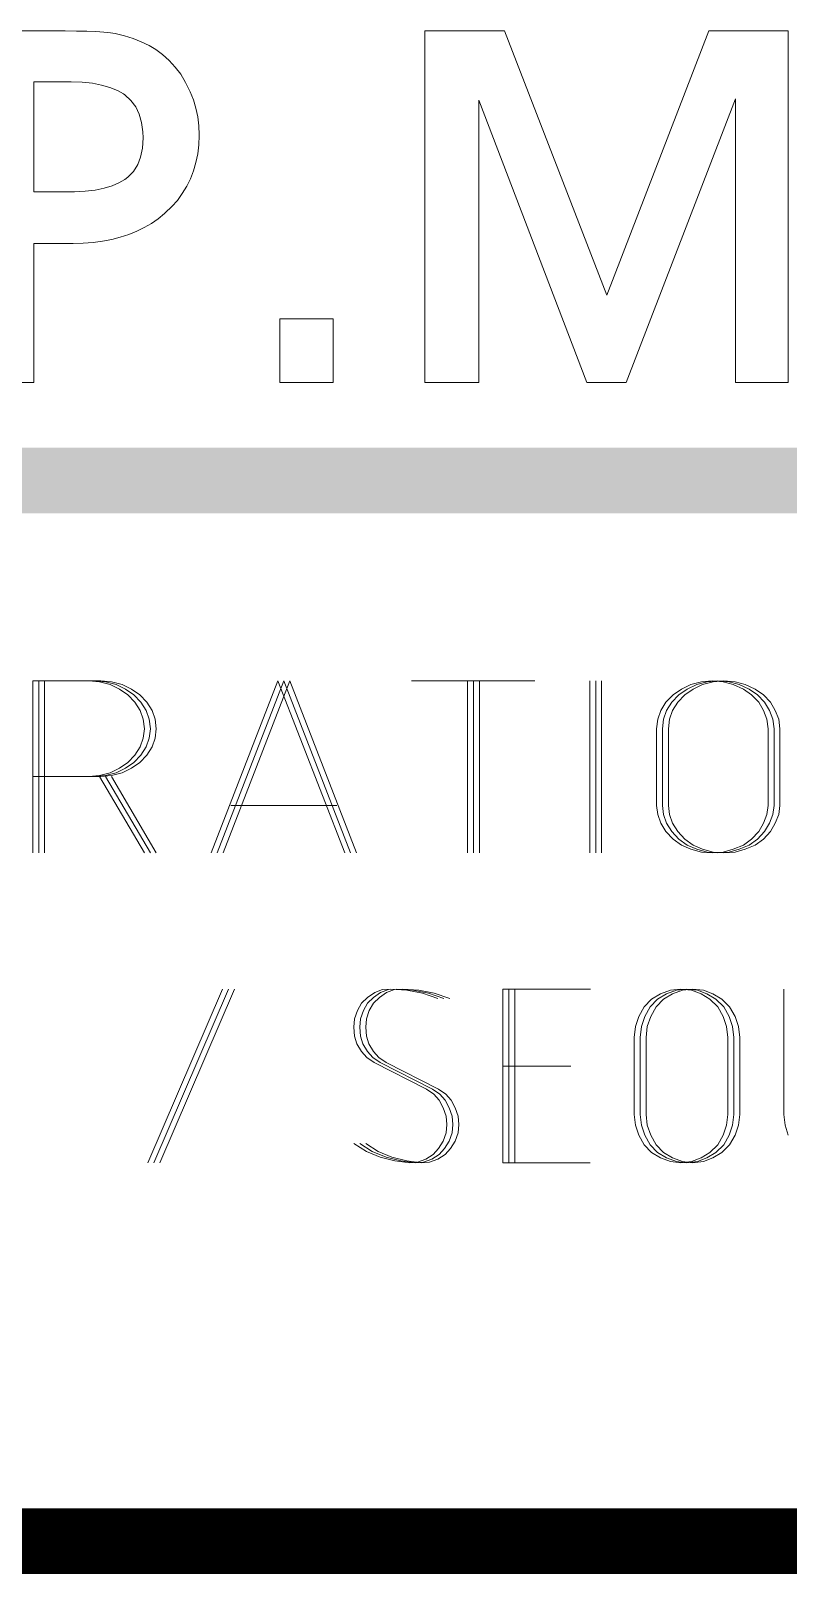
# Model space of a CAD drawing. Header units: millimetres. Extents: x 83956 to 461956, y 36707 to 125807.
# Drawn here: x 142700 to 143566, y 45388 to 47150 of the extents above; entities that cross this region are included whole.
import ezdxf

# ---------------------------------------------------------------- set-up
doc = ezdxf.new("R2010")
doc.units = ezdxf.units.MM
doc.header["$LTSCALE"] = 100
doc.header["$MEASUREMENT"] = 0
doc.layers.add('FORM', color=8, linetype='CONTINUOUS')

# ---------------------------------------------------------------- blocks, each defined once
blk = doc.blocks.new('PMC-mark')
at = {"layer": 'FORM', "lineweight": 0}
for p, q in [((5895.5, 2299.7), (5765.5, 2299.7)), ((5898, 2299.7), (5895.5, 2299.7)), ((5915.5, 2299.2), (5898, 2299.7)), ((5931, 2299.2), (5915.5, 2299.2)), ((5944.5, 2298.7), (5931, 2299.2)), ((5957, 2297.7), (5944.5, 2298.7)), ((5967, 2296.7), (5957, 2297.7)), ((5974, 2295.7), (5967, 2296.7)), ((5988.5, 2292.2), (5974, 2295.7)), ((6001.5, 2288.2), (5988.5, 2292.2)), ((6014, 2283.2), (6001.5, 2288.2)), ((6026, 2277.7), (6014, 2283.2)), ((6567.5, 2299.7), (6446, 2299.7)), ((6446, 2299.7), (6446, 1764.2)), ((6723.5, 1897.2), (6567.5, 2299.7)), ((6879, 2299.7), (6723.5, 1897.2)), ((6999.5, 2299.7), (6879, 2299.7)), ((6999.5, 1764.2), (6999.5, 2299.7)), ((6036, 2271.2), (6026, 2277.7)), ((6046.5, 2263.7), (6036, 2271.2)), ((6056.5, 2254.7), (6046.5, 2263.7)), ((6065.5, 2244.7), (6056.5, 2254.7)), ((6074, 2233.7), (6065.5, 2244.7)), ((6081.5, 2221.2), (6074, 2233.7)), ((5850, 2054.7), (5850, 2222.2)), ((5850, 2222.2), (5907, 2222.2)), ((5907, 2222.2), (5924, 2221.7)), ((5924, 2221.7), (5939.5, 2220.2)), ((5939.5, 2220.2), (5953.5, 2217.2)), ((5953.5, 2217.2), (5966, 2213.7)), ((5966, 2213.7), (5977.5, 2209.2)), ((5977.5, 2209.2), (5987, 2203.7)), ((6082.5, 2219.2), (6081.5, 2221.2)), ((6088.5, 2207.2), (6082.5, 2219.2)), ((5987, 2203.7), (5989, 2202.2)), ((5989, 2202.2), (5998, 2193.7)), ((5998, 2193.7), (6005.5, 2184.2)), ((6093.5, 2194.7), (6088.5, 2207.2)), ((6097, 2182.2), (6093.5, 2194.7)), ((6528.5, 1764.2), (6528.5, 2194.2)), ((6528.5, 2194.2), (6693, 1764.2)), ((6753, 1764.2), (6919.5, 2196.2)), ((6919.5, 2196.2), (6919.5, 1764.2)), ((6005.5, 2184.2), (6011, 2173.2)), ((6011, 2173.2), (6014.5, 2160.2)), ((6100, 2168.7), (6097, 2182.2)), ((6101.5, 2155.2), (6100, 2168.7)), ((6014.5, 2160.2), (6016.5, 2146.2)), ((6016.5, 2146.2), (6017, 2136.7)), ((6102, 2141.7), (6101.5, 2155.2)), ((6101.5, 2126.2), (6102, 2140.7)), ((6102, 2140.7), (6102, 2141.7)), ((6016, 2121.2), (6013, 2107.7)), ((6017, 2136.7), (6016, 2121.2)), ((6100, 2112.7), (6101.5, 2126.2)), ((6008.5, 2096.2), (6002, 2085.7)), ((6013, 2107.7), (6008.5, 2096.2)), ((6093.5, 2086.7), (6097, 2099.2)), ((6097, 2099.2), (6100, 2112.7)), ((5980, 2068.2), (5969.5, 2063.7)), ((5989, 2073.7), (5980, 2068.2)), ((5993.5, 2077.2), (5989, 2073.7)), ((6002, 2085.7), (5993.5, 2077.2)), ((6083.5, 2063.2), (6089, 2074.7)), ((6089, 2074.7), (6093.5, 2086.7)), ((5905, 2054.7), (5850, 2054.7)), ((5912, 2054.7), (5905, 2054.7)), ((5928.5, 2055.7), (5912, 2054.7)), ((5943.5, 2057.2), (5928.5, 2055.7)), ((5957.5, 2060.2), (5943.5, 2057.2)), ((5969.5, 2063.7), (5957.5, 2060.2)), ((6069, 2041.7), (6076.5, 2052.2)), ((6076.5, 2052.2), (6083.5, 2063.2)), ((6039.5, 2013.7), (6049.5, 2021.7)), ((6049.5, 2021.7), (6050.5, 2022.7)), ((6050.5, 2022.7), (6060.5, 2032.2)), ((6060.5, 2032.2), (6069, 2041.7)), ((6007, 1994.7), (6018.5, 2000.2)), ((6018.5, 2000.2), (6029.5, 2006.7)), ((6029.5, 2006.7), (6039.5, 2013.7)), ((5850, 1764.2), (5850, 1976.2)), ((5850, 1976.2), (5910, 1976.2)), ((5910, 1976.2), (5925.5, 1976.7)), ((5925.5, 1976.7), (5940.5, 1977.7)), ((5940.5, 1977.7), (5955, 1979.7)), ((5955, 1979.7), (5969, 1982.2)), ((5969, 1982.2), (5982, 1985.7)), ((5982, 1985.7), (5995, 1989.7)), ((5995, 1989.7), (6007, 1994.7)), ((6306.5, 1861.2), (6225, 1861.2)), ((6225, 1861.2), (6225, 1764.2)), ((6306.5, 1764.2), (6306.5, 1861.2)), ((5765.5, 1764.2), (5850, 1764.2)), ((6225, 1764.2), (6306.5, 1764.2)), ((6446, 1764.2), (6528.5, 1764.2)), ((6693, 1764.2), (6753, 1764.2)), ((6919.5, 1764.2), (6999.5, 1764.2)), ((5934.2, 1310.2), (5848.7, 1310.2)), ((5848.7, 1310.2), (5848.7, 1048.3)), ((5943.2, 1310.2), (5857.7, 1310.2)), ((5857.7, 1310.2), (5857.7, 1048.3)), ((5952.2, 1310.2), (5866.7, 1310.2)), ((5866.7, 1310.2), (5866.7, 1048.3)), ((5934.2, 1310.2), (5950.4, 1308.4)), ((5943.2, 1310.2), (5959.4, 1308.4)), ((5950.4, 1308.4), (5966.6, 1304.8)), ((5952.2, 1310.2), (5968.4, 1308.4)), ((5959.4, 1308.4), (5975.6, 1304.8)), ((5966.6, 1304.8), (5981, 1297.6)), ((5968.4, 1308.4), (5984.6, 1304.8)), ((5975.6, 1304.8), (5990, 1297.6)), ((5981, 1297.6), (5993.6, 1288.6)), ((5984.6, 1304.8), (5999, 1297.6)), ((5990, 1297.6), (6002.6, 1288.6)), ((5999, 1297.6), (6011.6, 1288.6)), ((6222.2, 1310.2), (6120.5, 1048.3)), ((6231.2, 1310.2), (6129.5, 1048.3)), ((6240.2, 1310.2), (6138.5, 1048.3)), ((6323.9, 1048.3), (6222.2, 1310.2)), ((6332.9, 1048.3), (6231.2, 1310.2)), ((6341.9, 1048.3), (6240.2, 1310.2)), ((6595.7, 1310.2), (6425.6, 1310.2)), ((6604.7, 1310.2), (6434.6, 1310.2)), ((6613.7, 1310.2), (6443.6, 1310.2)), ((6511.1, 1310.2), (6511.1, 1048.3)), ((6520.1, 1310.2), (6520.1, 1048.3)), ((6529.1, 1310.2), (6529.1, 1048.3)), ((6697.4, 1310.2), (6697.4, 1048.3)), ((6706.4, 1310.2), (6706.4, 1048.3)), ((6715.4, 1310.2), (6715.4, 1048.3)), ((6824.3, 1288.6), (6836.9, 1297.6)), ((6833.3, 1288.6), (6845.9, 1297.6)), ((6836.9, 1297.6), (6851.3, 1304.8)), ((6842.3, 1288.6), (6854.9, 1297.6)), ((6845.9, 1297.6), (6860.3, 1304.8)), ((6851.3, 1304.8), (6867.5, 1308.4)), ((6854.9, 1297.6), (6869.3, 1304.8)), ((6860.3, 1304.8), (6876.5, 1308.4)), ((6867.5, 1308.4), (6883.7, 1310.2)), ((6869.3, 1304.8), (6885.5, 1308.4)), ((6876.5, 1308.4), (6892.7, 1310.2)), ((6883.7, 1310.2), (6900.8, 1308.4)), ((6885.5, 1308.4), (6901.7, 1310.2)), ((6892.7, 1310.2), (6909.8, 1308.4)), ((6900.8, 1308.4), (6916.1, 1304.8)), ((6901.7, 1310.2), (6918.8, 1308.4)), ((6909.8, 1308.4), (6925.1, 1304.8)), ((6916.1, 1304.8), (6931.4, 1297.6)), ((6918.8, 1308.4), (6934.1, 1304.8)), ((6925.1, 1304.8), (6940.4, 1297.6)), ((6931.4, 1297.6), (6944, 1288.6)), ((6934.1, 1304.8), (6949.4, 1297.6)), ((6940.4, 1297.6), (6953, 1288.6)), ((6949.4, 1297.6), (6962, 1288.6)), ((5993.6, 1288.6), (6004.4, 1277.8)), ((6002.6, 1288.6), (6013.4, 1277.8)), ((6004.4, 1277.8), (6012.5, 1265.2)), ((6011.6, 1288.6), (6022.4, 1277.8)), ((6013.4, 1277.8), (6021.5, 1265.2)), ((6022.4, 1277.8), (6030.5, 1265.2)), ((6805.4, 1265.2), (6813.5, 1277.8)), ((6813.5, 1277.8), (6824.3, 1288.6)), ((6814.4, 1265.2), (6822.5, 1277.8)), ((6822.5, 1277.8), (6833.3, 1288.6)), ((6823.4, 1265.2), (6831.5, 1277.8)), ((6831.5, 1277.8), (6842.3, 1288.6)), ((6944, 1288.6), (6954.8, 1277.8)), ((6953, 1288.6), (6963.8, 1277.8)), ((6954.8, 1277.8), (6962, 1265.2)), ((6962, 1288.6), (6972.8, 1277.8)), ((6963.8, 1277.8), (6971, 1265.2)), ((6972.8, 1277.8), (6980, 1265.2)), ((6012.5, 1265.2), (6017, 1251.7)), ((6017, 1251.7), (6018.8, 1237.3)), ((6021.5, 1265.2), (6026, 1251.7)), ((6026, 1251.7), (6027.8, 1237.3)), ((6030.5, 1265.2), (6035, 1251.7)), ((6035, 1251.7), (6036.8, 1237.3)), ((6799.1, 1237.3), (6800.9, 1251.7)), ((6800.9, 1251.7), (6805.4, 1265.2)), ((6808.1, 1237.3), (6809.9, 1251.7)), ((6809.9, 1251.7), (6814.4, 1265.2)), ((6817.1, 1237.3), (6818.9, 1251.7)), ((6818.9, 1251.7), (6823.4, 1265.2)), ((6962, 1265.2), (6967.4, 1251.7)), ((6967.4, 1251.7), (6969.2, 1237.3)), ((6971, 1265.2), (6976.4, 1251.7)), ((6976.4, 1251.7), (6978.2, 1237.3)), ((6980, 1265.2), (6985.4, 1251.7)), ((6985.4, 1251.7), (6987.2, 1237.3)), ((6017, 1222.9), (6012.5, 1209.4)), ((6018.8, 1237.3), (6017, 1222.9)), ((6026, 1222.9), (6021.5, 1209.4)), ((6027.8, 1237.3), (6026, 1222.9)), ((6035, 1222.9), (6030.5, 1209.4)), ((6036.8, 1237.3), (6035, 1222.9)), ((6799.1, 1237.3), (6799.1, 1120.3)), ((6808.1, 1237.3), (6808.1, 1120.3)), ((6817.1, 1237.3), (6817.1, 1120.3)), ((6969.2, 1120.3), (6969.2, 1237.3)), ((6978.2, 1120.3), (6978.2, 1237.3)), ((6987.2, 1120.3), (6987.2, 1237.3)), ((6012.5, 1209.4), (6004.4, 1196.8)), ((6021.5, 1209.4), (6013.4, 1196.8)), ((6030.5, 1209.4), (6022.4, 1196.8)), ((5981, 1177), (5966.6, 1169.8)), ((5990, 1177), (5975.6, 1169.8)), ((5993.6, 1186), (5981, 1177)), ((5999, 1177), (5984.6, 1169.8)), ((6002.6, 1186), (5990, 1177)), ((6004.4, 1196.8), (5993.6, 1186)), ((6011.6, 1186), (5999, 1177)), ((6013.4, 1196.8), (6002.6, 1186)), ((6022.4, 1196.8), (6011.6, 1186)), ((5848.7, 1164.4), (5934.2, 1164.4)), ((5857.7, 1164.4), (5943.2, 1164.4)), ((5866.7, 1164.4), (5952.2, 1164.4)), ((5934.2, 1164.4), (5950.4, 1166.2)), ((5943.2, 1164.4), (5959.4, 1166.2)), ((5966.6, 1169.8), (5950.4, 1166.2)), ((6018.8, 1048.3), (5950.4, 1164.4)), ((5952.2, 1164.4), (5968.4, 1166.2)), ((5975.6, 1169.8), (5959.4, 1166.2)), ((6027.8, 1048.3), (5959.4, 1164.4)), ((5984.6, 1169.8), (5968.4, 1166.2)), ((6036.8, 1048.3), (5968.4, 1164.4)), ((6150.2, 1120.3), (6294.2, 1120.3)), ((6159.2, 1120.3), (6303.2, 1120.3)), ((6168.2, 1120.3), (6312.2, 1120.3)), ((6800.9, 1106.8), (6799.1, 1120.3)), ((6805.4, 1093.3), (6800.9, 1106.8)), ((6809.9, 1106.8), (6808.1, 1120.3)), ((6814.4, 1093.3), (6809.9, 1106.8)), ((6818.9, 1106.8), (6817.1, 1120.3)), ((6823.4, 1093.3), (6818.9, 1106.8)), ((6967.4, 1106.8), (6962, 1093.3)), ((6969.2, 1120.3), (6967.4, 1106.8)), ((6976.4, 1106.8), (6971, 1093.3)), ((6978.2, 1120.3), (6976.4, 1106.8)), ((6985.4, 1106.8), (6980, 1093.3)), ((6987.2, 1120.3), (6985.4, 1106.8)), ((6813.5, 1080.7), (6805.4, 1093.3)), ((6822.5, 1080.7), (6814.4, 1093.3)), ((6831.5, 1080.7), (6823.4, 1093.3)), ((6962, 1093.3), (6954.8, 1080.7)), ((6971, 1093.3), (6963.8, 1080.7)), ((6980, 1093.3), (6972.8, 1080.7)), ((6824.3, 1069), (6813.5, 1080.7)), ((6833.3, 1069), (6822.5, 1080.7)), ((6836.9, 1060), (6824.3, 1069)), ((6842.3, 1069), (6831.5, 1080.7)), ((6845.9, 1060), (6833.3, 1069)), ((6851.3, 1053.7), (6836.9, 1060)), ((6854.9, 1060), (6842.3, 1069)), ((6860.3, 1053.7), (6845.9, 1060)), ((6869.3, 1053.7), (6854.9, 1060)), ((6931.4, 1060), (6916.1, 1053.7)), ((6940.4, 1060), (6925.1, 1053.7)), ((6944, 1069), (6931.4, 1060)), ((6949.4, 1060), (6934.1, 1053.7)), ((6953, 1069), (6940.4, 1060)), ((6954.8, 1080.7), (6944, 1069)), ((6962, 1069), (6949.4, 1060)), ((6963.8, 1080.7), (6953, 1069)), ((6972.8, 1080.7), (6962, 1069)), ((6867.5, 1049.2), (6851.3, 1053.7)), ((6876.5, 1049.2), (6860.3, 1053.7)), ((6883.7, 1048.3), (6867.5, 1049.2)), ((6885.5, 1049.2), (6869.3, 1053.7)), ((6892.7, 1048.3), (6876.5, 1049.2)), ((6900.8, 1049.2), (6883.7, 1048.3)), ((6901.7, 1048.3), (6885.5, 1049.2)), ((6909.8, 1049.2), (6892.7, 1048.3)), ((6916.1, 1053.7), (6900.8, 1049.2)), ((6918.8, 1049.2), (6901.7, 1048.3)), ((6925.1, 1053.7), (6909.8, 1049.2)), ((6934.1, 1053.7), (6918.8, 1049.2)), ((6137.8, 840.9), (6024.2, 576.4)), ((6146.9, 840.9), (6033.3, 576.4)), ((6156, 840.9), (6042.4, 576.4)), ((6349.6, 819.1), (6358.7, 828.2)), ((6358.7, 828.2), (6369.6, 835.5)), ((6358.7, 819.1), (6367.8, 828.2)), ((6367.8, 828.2), (6378.7, 835.5)), ((6367.8, 819.1), (6376.9, 828.2)), ((6369.6, 835.5), (6381.4, 840)), ((6376.9, 828.2), (6387.8, 835.5)), ((6378.7, 835.5), (6390.5, 840)), ((6381.4, 840), (6394.2, 840.9)), ((6387.8, 835.5), (6399.6, 840)), ((6390.5, 840), (6403.3, 840.9)), ((6394.2, 840.9), (6418.7, 839.1)), ((6399.6, 840), (6412.4, 840.9)), ((6403.3, 840.9), (6427.8, 839.1)), ((6412.4, 840.9), (6436.9, 839.1)), ((6418.7, 839.1), (6442.3, 834.5)), ((6427.8, 839.1), (6451.4, 834.5)), ((6436.9, 839.1), (6460.5, 834.5)), ((6442.3, 834.5), (6466, 826.4)), ((6451.4, 834.5), (6475.1, 826.4)), ((6460.5, 834.5), (6484.2, 826.4)), ((6679.6, 840.9), (6565.1, 840.9)), ((6565.1, 840.9), (6565.1, 576.4)), ((6688.7, 840.9), (6574.2, 840.9)), ((6574.2, 840.9), (6574.2, 576.4)), ((6697.8, 840.9), (6583.2, 840.9)), ((6583.2, 840.9), (6583.2, 576.4)), ((6678.7, 840.9), (6680.5, 840.9)), ((6687.8, 840.9), (6689.6, 840.9)), ((6696.9, 840.9), (6698.7, 840.9)), ((6780.5, 813.6), (6791.4, 825.5)), ((6789.6, 813.6), (6800.5, 825.5)), ((6791.4, 825.5), (6805, 833.6)), ((6798.7, 813.6), (6809.6, 825.5)), ((6800.5, 825.5), (6814.1, 833.6)), ((6805, 833.6), (6820.5, 839.1)), ((6809.6, 825.5), (6823.2, 833.6)), ((6814.1, 833.6), (6829.6, 839.1)), ((6820.5, 839.1), (6835.9, 840.9)), ((6823.2, 833.6), (6838.7, 839.1)), ((6829.6, 839.1), (6845, 840.9)), ((6835.9, 840.9), (6852.3, 839.1)), ((6838.7, 839.1), (6854.1, 840.9)), ((6845, 840.9), (6861.4, 839.1)), ((6852.3, 839.1), (6866.9, 833.6)), ((6854.1, 840.9), (6870.5, 839.1)), ((6861.4, 839.1), (6875.9, 833.6)), ((6866.9, 833.6), (6880.5, 825.5)), ((6870.5, 839.1), (6885, 833.6)), ((6875.9, 833.6), (6889.6, 825.5)), ((6880.5, 825.5), (6892.3, 813.6)), ((6885, 833.6), (6898.7, 825.5)), ((6889.6, 825.5), (6901.4, 813.6)), ((6898.7, 825.5), (6910.5, 813.6)), ((6993.2, 650), (6993.2, 840.9)), ((6338.7, 795.5), (6343.3, 808.2)), ((6343.3, 808.2), (6349.6, 819.1)), ((6347.8, 795.5), (6352.4, 808.2)), ((6352.4, 808.2), (6358.7, 819.1)), ((6356.9, 795.5), (6361.4, 808.2)), ((6361.4, 808.2), (6367.8, 819.1)), ((6766.9, 783.6), (6772.3, 799.1)), ((6772.3, 799.1), (6780.5, 813.6)), ((6776, 783.6), (6781.4, 799.1)), ((6781.4, 799.1), (6789.6, 813.6)), ((6785, 783.6), (6790.5, 799.1)), ((6790.5, 799.1), (6798.7, 813.6)), ((6892.3, 813.6), (6900.5, 799.1)), ((6900.5, 799.1), (6905.9, 783.6)), ((6901.4, 813.6), (6909.6, 799.1)), ((6909.6, 799.1), (6915, 783.6)), ((6910.5, 813.6), (6918.7, 799.1)), ((6918.7, 799.1), (6924.1, 783.6)), ((6337.8, 782.7), (6338.7, 795.5)), ((6338.7, 769.1), (6337.8, 782.7)), ((6346.9, 782.7), (6347.8, 795.5)), ((6347.8, 769.1), (6346.9, 782.7)), ((6356, 782.7), (6356.9, 795.5)), ((6356.9, 769.1), (6356, 782.7)), ((6765, 767.3), (6766.9, 783.6)), ((6774.1, 767.3), (6776, 783.6)), ((6783.2, 767.3), (6785, 783.6)), ((6905.9, 783.6), (6907.8, 767.3)), ((6915, 783.6), (6916.8, 767.3)), ((6924.1, 783.6), (6925.9, 767.3)), ((6342.4, 757.3), (6338.7, 769.1)), ((6349.6, 745.5), (6342.4, 757.3)), ((6351.4, 757.3), (6347.8, 769.1)), ((6358.7, 745.5), (6351.4, 757.3)), ((6360.5, 757.3), (6356.9, 769.1)), ((6367.8, 745.5), (6360.5, 757.3)), ((6765, 767.3), (6765, 650)), ((6774.1, 767.3), (6774.1, 650)), ((6783.2, 767.3), (6783.2, 650)), ((6907.8, 650), (6907.8, 767.3)), ((6916.8, 650), (6916.8, 767.3)), ((6925.9, 650), (6925.9, 767.3)), ((6357.8, 736.4), (6349.6, 745.5)), ((6368.7, 729.1), (6357.8, 736.4)), ((6366.9, 736.4), (6358.7, 745.5)), ((6377.8, 729.1), (6366.9, 736.4)), ((6376, 736.4), (6367.8, 745.5)), ((6368.7, 729.1), (6448.7, 688.2)), ((6386.9, 729.1), (6376, 736.4)), ((6377.8, 729.1), (6457.8, 688.2)), ((6386.9, 729.1), (6466.9, 688.2)), ((6565.1, 723.6), (6650.5, 723.6)), ((6574.2, 723.6), (6659.6, 723.6)), ((6583.2, 723.6), (6668.7, 723.6)), ((6448.7, 688.2), (6459.6, 680.9)), ((6457.8, 688.2), (6468.7, 680.9)), ((6466.9, 688.2), (6477.8, 680.9)), ((6459.6, 680.9), (6467.8, 671.8)), ((6467.8, 671.8), (6474.2, 660)), ((6468.7, 680.9), (6476.9, 671.8)), ((6474.2, 660), (6478.7, 647.3)), ((6476.9, 671.8), (6483.3, 660)), ((6477.8, 680.9), (6486, 671.8)), ((6483.3, 660), (6487.8, 647.3)), ((6486, 671.8), (6492.3, 660)), ((6492.3, 660), (6496.9, 647.3)), ((6478.7, 647.3), (6479.6, 634.6)), ((6479.6, 634.6), (6478.7, 621.8)), ((6487.8, 647.3), (6488.7, 634.6)), ((6488.7, 634.6), (6487.8, 621.8)), ((6496.9, 647.3), (6497.8, 634.6)), ((6497.8, 634.6), (6496.9, 621.8)), ((6766.9, 633.7), (6765, 650)), ((6776, 633.7), (6774.1, 650)), ((6785, 633.7), (6783.2, 650)), ((6907.8, 650), (6905.9, 633.7)), ((6916.8, 650), (6915, 633.7)), ((6925.9, 650), (6924.1, 633.7)), ((6995, 633.7), (6993.2, 650)), ((6478.7, 621.8), (6474.2, 609.1)), ((6487.8, 621.8), (6483.3, 609.1)), ((6496.9, 621.8), (6492.3, 609.1)), ((6772.3, 618.2), (6766.9, 633.7)), ((6780.5, 603.7), (6772.3, 618.2)), ((6781.4, 618.2), (6776, 633.7)), ((6789.6, 603.7), (6781.4, 618.2)), ((6790.5, 618.2), (6785, 633.7)), ((6798.7, 603.7), (6790.5, 618.2)), ((6900.5, 618.2), (6892.3, 603.7)), ((6905.9, 633.7), (6900.5, 618.2)), ((6909.6, 618.2), (6901.4, 603.7)), ((6915, 633.7), (6909.6, 618.2)), ((6918.7, 618.2), (6910.5, 603.7)), ((6924.1, 633.7), (6918.7, 618.2)), ((6999.6, 618.2), (6995, 633.7)), ((6356.9, 593.7), (6337.8, 605.5)), ((6366, 593.7), (6346.9, 605.5)), ((6375.1, 593.7), (6356, 605.5)), ((6377.8, 584.6), (6356.9, 593.7)), ((6386.9, 584.6), (6366, 593.7)), ((6396, 584.6), (6375.1, 593.7)), ((6458.7, 589.1), (6447.8, 581.8)), ((6467.8, 589.1), (6456.9, 581.8)), ((6466.9, 598.2), (6458.7, 589.1)), ((6476.9, 589.1), (6466, 581.8)), ((6474.2, 609.1), (6466.9, 598.2)), ((6476, 598.2), (6467.8, 589.1)), ((6483.3, 609.1), (6476, 598.2)), ((6485.1, 598.2), (6476.9, 589.1)), ((6492.3, 609.1), (6485.1, 598.2)), ((6791.4, 591.8), (6780.5, 603.7)), ((6800.5, 591.8), (6789.6, 603.7)), ((6805, 583.7), (6791.4, 591.8)), ((6809.6, 591.8), (6798.7, 603.7)), ((6814.1, 583.7), (6800.5, 591.8)), ((6823.2, 583.7), (6809.6, 591.8)), ((6880.5, 591.8), (6866.9, 583.7)), ((6889.6, 591.8), (6875.9, 583.7)), ((6892.3, 603.7), (6880.5, 591.8)), ((6898.7, 591.8), (6885, 583.7)), ((6901.4, 603.7), (6889.6, 591.8)), ((6910.5, 603.7), (6898.7, 591.8)), ((6400.5, 579.1), (6377.8, 584.6)), ((6409.6, 579.1), (6386.9, 584.6)), ((6418.7, 579.1), (6396, 584.6)), ((6400.5, 579.1), (6423.3, 576.4)), ((6409.6, 579.1), (6432.4, 576.4)), ((6418.7, 579.1), (6441.4, 576.4)), ((6423.3, 576.4), (6435.1, 577.3)), ((6432.4, 576.4), (6444.2, 577.3)), ((6447.8, 581.8), (6435.1, 577.3)), ((6441.4, 576.4), (6453.3, 577.3)), ((6456.9, 581.8), (6444.2, 577.3)), ((6466, 581.8), (6453.3, 577.3)), ((6565.1, 576.4), (6679.6, 576.4)), ((6574.2, 576.4), (6688.7, 576.4)), ((6583.2, 576.4), (6697.8, 576.4)), ((6820.5, 578.2), (6805, 583.7)), ((6829.6, 578.2), (6814.1, 583.7)), ((6835.9, 576.4), (6820.5, 578.2)), ((6838.7, 578.2), (6823.2, 583.7)), ((6845, 576.4), (6829.6, 578.2)), ((6852.3, 578.2), (6835.9, 576.4)), ((6854.1, 576.4), (6838.7, 578.2)), ((6861.4, 578.2), (6845, 576.4)), ((6866.9, 583.7), (6852.3, 578.2)), ((6870.5, 578.2), (6854.1, 576.4)), ((6875.9, 583.7), (6861.4, 578.2)), ((6885, 583.7), (6870.5, 578.2))]:
    blk.add_line(p, q, dxfattribs=at)
at = {"layer": 'FORM', "color": 7}
blk.add_solid([(506.6, 1565), (506.6, 1665), (8348.9, 1565), (8348.9, 1665)], dxfattribs=at)
blk = doc.blocks.new('PMC-FORMV')
at = {"layer": 'FORM', "const_width": 50.1}
blk.add_lwpolyline([(36236.2, 5812.1), (40739.9, 5812.1)], dxfattribs=at)
at = {"layer": 'FORM', "xscale": 0.5, "yscale": 0.5, "zscale": 0.5}
blk.add_blockref('PMC-mark', (36239.9, 5812.1), dxfattribs=at)

msp = doc.modelspace()

# ---------------------------------------------------------------- block references
at = {"layer": 'FORM', "xscale": 1.5, "yscale": 1.5, "zscale": 1.5}
msp.add_blockref('PMC-FORMV', (83956.1, 36707.1), dxfattribs=at)

doc.saveas('drawing.dxf')
